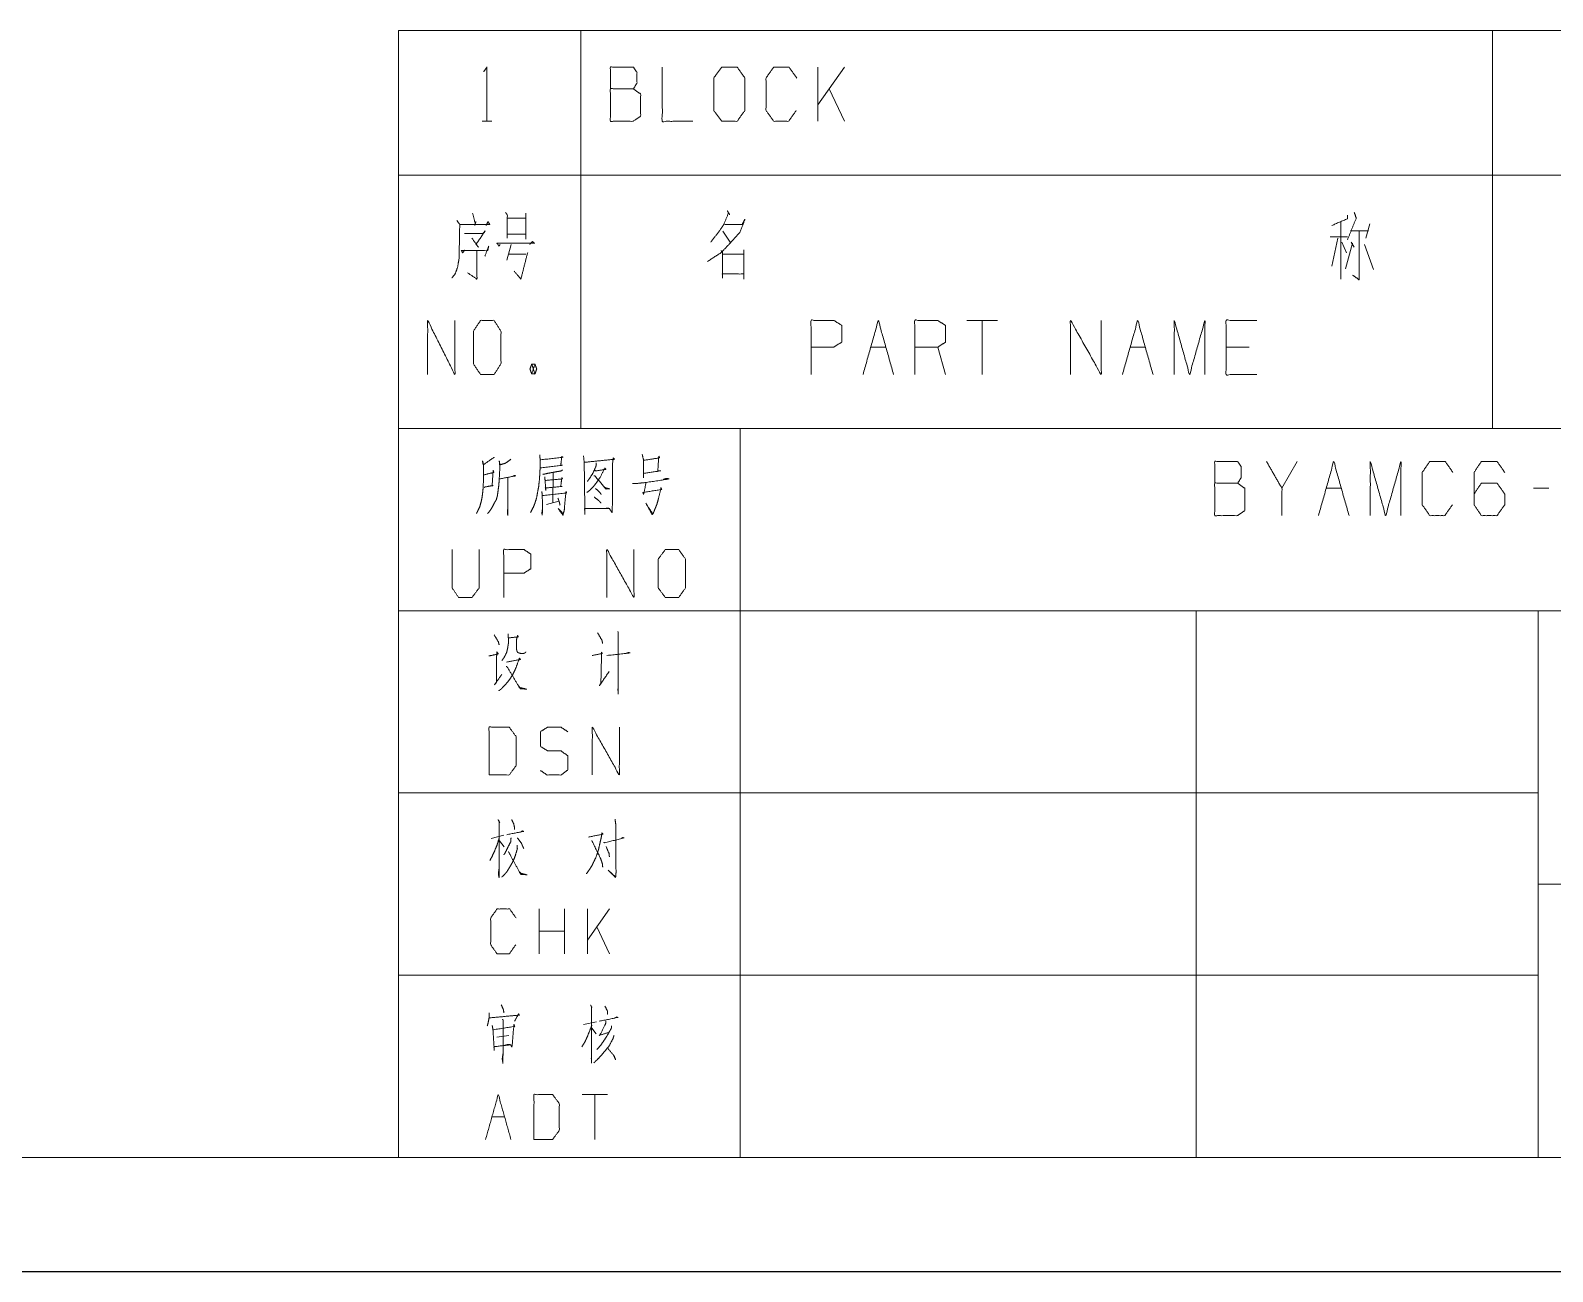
# Model space of a CAD drawing. Header units: millimetres. Extents: x 2210 to 79821, y -19430 to 2344.
# Drawn here: x 9519.2 to 9585.9, y 1492.8 to 1547.3 of the extents above; entities that cross this region are included whole.
import ezdxf

# ---------------------------------------------------------------- set-up
doc = ezdxf.new("R2010")
doc.units = ezdxf.units.MM
doc.layers.add('101', color=7, linetype='Continuous', true_color=0xffffff)

msp = doc.modelspace()

# ---------------------------------------------------------------- linework, layer by layer
msp.add_line((2209.782, 1492.822), (13049.157, 1492.822))
at = {"layer": '101', "color": 72, "linetype": 'Continuous', "lineweight": 18}
for p, q in [((9535.305, 1547.284), (9535.305, 1540.934)), ((9535.305, 1547.284), (9543.305, 1547.284)), ((9543.305, 1547.284), (9543.305, 1540.934)), ((9543.305, 1547.284), (9583.305, 1547.284)), ((9583.305, 1547.284), (9583.305, 1540.934)), ((9583.305, 1547.284), (9613.305, 1547.284)), ((9553.71, 1543.297), (9553.71, 1545.672)), ((9554.877, 1545.672), (9553.71, 1544.022)), ((9554.877, 1543.297), (9554.205, 1544.722)), ((9538.974, 1543.297), (9539.398, 1543.297)), ((9535.305, 1540.934), (9543.305, 1540.934)), ((9535.305, 1540.934), (9535.305, 1529.822)), ((9543.305, 1540.934), (9543.305, 1529.822)), ((9543.305, 1540.934), (9583.305, 1540.934)), ((9583.305, 1540.934), (9613.305, 1540.934)), ((9583.305, 1540.934), (9583.305, 1529.822)), ((9540.065, 1539.047), (9540.881, 1539.047)), ((9540.897, 1539.272), (9540.897, 1538.122)), ((9576.66, 1538.897), (9576.66, 1536.372)), ((9577.932, 1538.797), (9577.756, 1538.172)), ((9540.065, 1538.347), (9540.881, 1538.347)), ((9549.537, 1538.472), (9549.855, 1537.997)), ((9576.183, 1538.222), (9576.943, 1538.222)), ((9576.518, 1538.172), (9576.253, 1536.947)), ((9577.084, 1538.497), (9577.862, 1538.497)), ((9540.254, 1537.897), (9540.065, 1537.197)), ((9540.112, 1537.472), (9540.897, 1537.472)), ((9576.695, 1537.997), (9576.907, 1537.522)), ((9577.172, 1537.947), (9576.854, 1536.822)), ((9577.102, 1537.997), (9577.243, 1537.772)), ((9577.685, 1537.897), (9578.091, 1536.797)), ((9561.584, 1534.559), (9560.241, 1534.559)), ((9560.912, 1534.559), (9560.912, 1532.184)), ((9556.024, 1533.384), (9556.695, 1533.384)), ((9559.308, 1532.184), (9558.972, 1533.384)), ((9567.406, 1533.384), (9568.078, 1533.384)), ((9572.631, 1533.384), (9571.623, 1533.384)), ((9541.151, 1532.634), (9541.292, 1532.209)), ((9535.305, 1529.822), (9543.305, 1529.822)), ((9543.305, 1529.822), (9583.305, 1529.822)), ((9583.305, 1529.822), (9613.305, 1529.822)), ((9574.739, 1528.367), (9574.067, 1527.192)), ((9542.097, 1527.869), (9542.082, 1526.567)), ((9576.008, 1527.192), (9576.679, 1527.192)), ((9585.785, 1527.192), (9585.113, 1527.192)), ((9541.801, 1526.478), (9542.347, 1526.633)), ((9539.922, 1511.972), (9539.366, 1511.827)), ((9539.732, 1511.723), (9539.937, 1511.454)), ((9541.473, 1506.766), (9541.473, 1508.732)), ((9542.585, 1506.766), (9542.585, 1508.732)), ((9543.594, 1506.766), (9543.594, 1508.732)), ((9544.56, 1508.732), (9543.594, 1507.366)), ((9542.585, 1507.759), (9541.473, 1507.759)), ((9544.56, 1506.766), (9544.004, 1507.946)), ((9544.001, 1503.786), (9543.43, 1503.662)), ((9543.796, 1503.496), (9543.986, 1503.248)), ((9539.626, 1503.103), (9540.153, 1503.186)), ((9544.484, 1500.588), (9543.371, 1500.588)), ((9543.928, 1500.588), (9543.928, 1498.621)), ((9539.406, 1499.615), (9539.963, 1499.615))]:
    msp.add_line(p, q, dxfattribs=at)
at = {"layer": '101', "color": 133, "linetype": 'Continuous', "lineweight": 18}
for p, q in [((9535.305, 1529.822), (9715.305, 1529.822)), ((9535.305, 1529.822), (9535.305, 1497.822)), ((9550.305, 1529.822), (9550.305, 1497.822)), ((9535.305, 1521.822), (9715.305, 1521.822)), ((9570.305, 1521.822), (9570.305, 1497.822)), ((9585.305, 1521.822), (9585.305, 1497.822)), ((9535.305, 1513.822), (9585.305, 1513.822)), ((9585.305, 1509.822), (9694.305, 1509.822)), ((9535.305, 1505.822), (9585.305, 1505.822)), ((9325.305, 1497.822), (9715.305, 1497.822)), ((9535.305, 1497.822), (9715.305, 1497.822)), ((9300.305, 1492.822), (9720.305, 1492.822))]:
    msp.add_line(p, q, dxfattribs=at)
at = {"layer": '101', "color": 72, "linetype": 'Continuous', "lineweight": 18}
for points, knots in [([(9539.045, 1545.472), (9539.186, 1545.672), (9539.186, 1543.297)], [0, 0, 0.093491, 1, 1]), ([(9544.604, 1544.722), (9544.604, 1545.672), (9545.612, 1545.672), (9545.771, 1545.447), (9545.771, 1544.972), (9545.612, 1544.722), (9544.604, 1544.722), (9544.604, 1543.297), (9545.594, 1543.297), (9545.93, 1543.522), (9545.93, 1544.497), (9545.612, 1544.722)], [0, 0, 0.115917, 0.238846, 0.272468, 0.330427, 0.366584, 0.489512, 0.663388, 0.78416, 0.833484, 0.952452, 1, 1]), ([(9546.881, 1545.672), (9546.881, 1543.297), (9548.224, 1543.297)], [0, 0, 0.638733, 1, 1]), ([(9549.493, 1543.297), (9550.165, 1543.297), (9550.501, 1543.772), (9550.501, 1545.197), (9550.165, 1545.672), (9549.493, 1545.672), (9549.14, 1545.197), (9549.14, 1543.772), (9549.493, 1543.297)], [0, 0, 0.102684, 0.191619, 0.409477, 0.498411, 0.601095, 0.691619, 0.909477, 1, 1]), ([(9552.759, 1543.772), (9552.424, 1543.297), (9551.77, 1543.297), (9551.434, 1543.772), (9551.434, 1545.197), (9551.77, 1545.672), (9552.441, 1545.672), (9552.777, 1545.197)], [0, 0, 0.11457, 0.243368, 0.357935, 0.638584, 0.753151, 0.88543, 1, 1]), ([(9537.868, 1538.947), (9537.994, 1538.772), (9537.963, 1537.272), (9537.9, 1536.897), (9537.79, 1536.597), (9537.649, 1536.422)], [0, 0, 0.081566, 0.649824, 0.793832, 0.914832, 1, 1]), ([(9538.01, 1538.772), (9539.312, 1538.772), (9539.233, 1538.897), (9539.155, 1538.722)], [0, 0, 0.79327, 0.883171, 1, 1]), ([(9538.559, 1539.272), (9538.669, 1538.822), (9538.7, 1538.897), (9538.653, 1538.722)], [0, 0, 0.638265, 0.750293, 1, 1]), ([(9540.003, 1539.297), (9540.081, 1539.197), (9540.081, 1538.172)], [0, 0, 0.110318, 1, 1]), ([(9549.625, 1538.772), (9550.385, 1538.772), (9550.509, 1538.997), (9550.279, 1538.422), (9549.855, 1537.947), (9549.448, 1537.522), (9548.865, 1537.147)], [0, 0, 0.213824, 0.286066, 0.460275, 0.639447, 0.80491, 1, 1]), ([(9549.731, 1539.372), (9549.837, 1539.197), (9549.784, 1539.272), (9549.59, 1538.797), (9549.36, 1538.447), (9549.006, 1537.997)], [0, 0, 0.113643, 0.164652, 0.449685, 0.682203, 1, 1]), ([(9576.943, 1539.172), (9576.943, 1539.022), (9576.253, 1538.722)], [0, 0, 0.166335, 1, 1]), ([(9577.243, 1539.297), (9577.331, 1539.047), (9576.943, 1538.097)], [0, 0, 0.205285, 1, 1]), ([(9538.198, 1538.372), (9539.014, 1538.372), (9539.108, 1538.497), (9538.716, 1537.897), (9538.81, 1537.772), (9538.527, 1538.172)], [0, 0, 0.349352, 0.41636, 0.723317, 0.790325, 1, 1]), ([(9577.455, 1538.497), (9577.455, 1536.347), (9577.172, 1536.547)], [0, 0, 0.861245, 1, 1]), ([(9538.214, 1537.647), (9538.12, 1537.522), (9538.072, 1537.622), (9539.218, 1537.622), (9539.265, 1537.822), (9539.092, 1537.372)], [0, 0, 0.074524, 0.127161, 0.67261, 0.770465, 1, 1]), ([(9538.747, 1537.647), (9538.747, 1536.372), (9538.339, 1536.647)], [0, 0, 0.721581, 1, 1]), ([(9539.767, 1537.897), (9539.72, 1537.822), (9539.626, 1537.947), (9541.273, 1537.947), (9541.179, 1538.022), (9541.069, 1537.897)], [0, 0, 0.040633, 0.112439, 0.86841, 0.923643, 1, 1]), ([(9540.975, 1537.547), (9540.677, 1536.372), (9540.379, 1536.722)], [0, 0, 0.725031, 1, 1]), ([(9549.466, 1537.622), (9549.519, 1537.547), (9549.519, 1536.422), (9549.519, 1536.597), (9550.456, 1536.597), (9550.456, 1536.372), (9550.456, 1537.647), (9550.456, 1537.472), (9549.554, 1537.472)], [0, 0, 0.018725, 0.248079, 0.283757, 0.474741, 0.520613, 0.780549, 0.816226, 1, 1]), ([(9536.585, 1532.184), (9536.585, 1534.559), (9537.777, 1532.184), (9537.777, 1534.559)], [0, 0, 0.320621, 0.679379, 1, 1]), ([(9538.907, 1532.184), (9539.503, 1532.184), (9539.801, 1532.659), (9539.801, 1534.084), (9539.503, 1534.559), (9538.907, 1534.559), (9538.593, 1534.084), (9538.593, 1532.659), (9538.907, 1532.184)], [0, 0, 0.094594, 0.183574, 0.409674, 0.498654, 0.593248, 0.683574, 0.909674, 1, 1]), ([(9553.411, 1532.184), (9553.411, 1534.559), (9554.419, 1534.559), (9554.755, 1534.334), (9554.755, 1533.609), (9554.401, 1533.384), (9553.411, 1533.384)], [0, 0, 0.401146, 0.571314, 0.639588, 0.762043, 0.832817, 1, 1]), ([(9557.964, 1532.184), (9557.964, 1534.559), (9558.972, 1534.559), (9559.308, 1534.334), (9559.308, 1533.609), (9558.972, 1533.384), (9557.964, 1533.384)], [0, 0, 0.400952, 0.571034, 0.639278, 0.761674, 0.829918, 1, 1]), ([(9564.794, 1532.184), (9564.794, 1534.559), (9566.137, 1532.184), (9566.137, 1534.559)], [0, 0, 0.317574, 0.682426, 1, 1]), ([(9569.347, 1532.184), (9569.347, 1534.559), (9570.018, 1532.184), (9570.69, 1534.559), (9570.69, 1532.184)], [0, 0, 0.245192, 0.5, 0.754808, 1, 1]), ([(9572.966, 1532.184), (9571.623, 1532.184), (9571.623, 1534.559), (9572.966, 1534.559)], [0, 0, 0.26539, 0.73461, 1, 1]), ([(9541.151, 1532.209), (9541.292, 1532.209), (9541.371, 1532.434), (9541.292, 1532.634), (9541.151, 1532.634), (9541.073, 1532.434), (9541.151, 1532.209), (9541.292, 1532.634)], [0, 0, 0.086283, 0.23189, 0.363169, 0.449452, 0.580731, 0.726338, 1, 1]), ([(9539.507, 1528.554), (9539.444, 1528.51), (9539.023, 1528.223), (9538.991, 1528.399), (9539.038, 1528.223), (9539.038, 1527.649), (9539.023, 1527.295), (9539.007, 1527.052), (9538.976, 1526.81), (9538.929, 1526.589), (9538.867, 1526.368), (9538.789, 1526.213), (9538.726, 1526.081)], [0, 0, 0.024363, 0.186803, 0.243942, 0.302154, 0.485023, 0.597668, 0.675195, 0.753199, 0.825098, 0.898191, 0.953346, 1, 1]), ([(9540.24, 1528.466), (9539.991, 1528.289), (9539.756, 1528.223), (9539.725, 1528.399), (9539.756, 1528.134), (9539.741, 1527.869), (9539.725, 1527.582), (9539.71, 1527.339), (9539.678, 1527.119), (9539.647, 1526.876), (9539.6, 1526.699), (9539.522, 1526.567), (9539.444, 1526.412), (9539.366, 1526.28), (9539.288, 1526.169), (9539.21, 1526.081)], [0, 0, 0.096323, 0.172941, 0.229419, 0.31342, 0.396988, 0.487497, 0.564126, 0.634338, 0.711439, 0.768976, 0.817389, 0.871907, 0.92032, 0.962889, 1, 1]), ([(9541.504, 1528.664), (9541.52, 1528.466), (9541.52, 1528.112), (9541.504, 1527.781), (9541.489, 1527.56), (9541.457, 1527.273), (9541.411, 1527.03), (9541.364, 1526.765), (9541.301, 1526.567), (9541.223, 1526.368), (9541.098, 1526.125)], [0, 0, 0.076501, 0.212087, 0.339339, 0.424292, 0.535104, 0.630036, 0.733301, 0.813244, 0.895184, 1, 1]), ([(9541.551, 1528.443), (9542.519, 1528.554), (9542.472, 1528.598), (9542.425, 1528.201), (9542.503, 1528.201), (9541.535, 1528.09)], [0, 0, 0.39108, 0.416924, 0.577585, 0.60892, 1, 1]), ([(9543.424, 1528.62), (9543.455, 1528.333), (9543.486, 1526.059), (9543.471, 1526.302), (9544.579, 1526.302), (9544.501, 1526.324), (9544.345, 1526.302)], [0, 0, 0.069512, 0.617083, 0.675676, 0.942511, 0.962039, 1, 1]), ([(9543.471, 1528.333), (9544.782, 1528.466), (9544.735, 1528.532), (9544.704, 1528.333), (9544.688, 1526.346), (9544.673, 1526.125), (9544.563, 1526.302)], [0, 0, 0.32813, 0.348326, 0.398409, 0.893176, 0.948286, 1, 1]), ([(9543.908, 1527.98), (9543.97, 1527.958), (9544.407, 1528.024), (9544.36, 1528.09), (9544.157, 1527.671), (9544.001, 1527.45), (9543.861, 1527.273), (9543.72, 1527.119), (9543.564, 1527.008)], [0, 0, 0.033928, 0.260451, 0.302015, 0.540804, 0.679359, 0.795007, 0.902031, 1, 1]), ([(9543.986, 1528.311), (9543.986, 1528.201), (9543.845, 1527.869), (9543.673, 1527.604), (9543.595, 1527.494)], [0, 0, 0.119857, 0.510439, 0.853216, 1, 1]), ([(9545.999, 1528.686), (9546.061, 1528.421), (9546.061, 1527.649), (9546.061, 1527.847), (9546.811, 1527.958), (9546.686, 1527.958), (9546.717, 1528.51), (9546.733, 1528.598), (9546.764, 1528.532), (9546.655, 1528.51), (9546.061, 1528.421)], [0, 0, 0.076615, 0.294118, 0.350048, 0.563217, 0.598361, 0.753969, 0.779212, 0.799823, 0.831203, 1, 1]), ([(9571.119, 1527.417), (9571.119, 1528.367), (9572.126, 1528.367), (9572.285, 1528.142), (9572.285, 1527.667), (9572.126, 1527.417), (9571.119, 1527.417), (9571.119, 1525.992), (9572.109, 1525.992), (9572.444, 1526.217), (9572.444, 1527.192), (9572.126, 1527.417)], [0, 0, 0.115917, 0.238845, 0.272468, 0.330427, 0.366583, 0.489512, 0.663388, 0.78416, 0.833484, 0.952452, 1, 1]), ([(9574.067, 1525.992), (9574.067, 1527.192), (9573.395, 1528.367)], [0, 0, 0.469959, 1, 1]), ([(9577.948, 1525.992), (9577.948, 1528.367), (9578.62, 1525.992), (9579.291, 1528.367), (9579.291, 1525.992)], [0, 0, 0.245192, 0.5, 0.754808, 1, 1]), ([(9581.55, 1526.467), (9581.214, 1525.992), (9580.56, 1525.992), (9580.225, 1526.467), (9580.225, 1527.892), (9580.56, 1528.367), (9581.232, 1528.367), (9581.568, 1527.892)], [0, 0, 0.114567, 0.243366, 0.357935, 0.638584, 0.753154, 0.885433, 1, 1]), ([(9582.501, 1526.942), (9582.819, 1527.417), (9583.509, 1527.417), (9583.844, 1526.942), (9583.844, 1526.467), (9583.509, 1525.992), (9582.819, 1525.992), (9582.501, 1526.467), (9582.501, 1527.892), (9582.819, 1528.367), (9583.509, 1528.367), (9583.844, 1527.892)], [0, 0, 0.076963, 0.16976, 0.248073, 0.312018, 0.390332, 0.483129, 0.560092, 0.751927, 0.828889, 0.921687, 1, 1]), ([(9539.07, 1527.229), (9539.101, 1527.251), (9539.46, 1527.317), (9539.413, 1527.295), (9539.46, 1527.98), (9539.491, 1527.891), (9539.054, 1527.781)], [0, 0, 0.022681, 0.239273, 0.269981, 0.676983, 0.732557, 1, 1]), ([(9539.741, 1527.604), (9540.443, 1527.737), (9540.396, 1527.759), (9540.318, 1527.715)], [0, 0, 0.834819, 0.895271, 1, 1]), ([(9540.1, 1527.649), (9540.1, 1526.015), (9540.084, 1526.125), (9540.1, 1526.302)], [0, 0, 0.849785, 0.907773, 1, 1]), ([(9542.503, 1528.002), (9542.456, 1527.958), (9542.066, 1527.891), (9541.848, 1527.847), (9541.645, 1527.803)], [0, 0, 0.07226, 0.516589, 0.766867, 1, 1]), ([(9541.723, 1527.693), (9541.738, 1527.538), (9541.77, 1527.097), (9541.754, 1527.207), (9542.488, 1527.273), (9542.425, 1527.273), (9542.472, 1527.671), (9542.503, 1527.604), (9541.738, 1527.538)], [0, 0, 0.056492, 0.217482, 0.258029, 0.525926, 0.548635, 0.694164, 0.720796, 1, 1]), ([(9543.876, 1527.737), (9543.923, 1527.737), (9544.407, 1527.163), (9544.579, 1527.163), (9544.407, 1527.207), (9544.329, 1527.251)], [0, 0, 0.037884, 0.645156, 0.784053, 0.927468, 1, 1]), ([(9545.577, 1527.406), (9545.78, 1527.406), (9546.186, 1527.45), (9547.185, 1527.604), (9547.076, 1527.627), (9546.92, 1527.582)], [0, 0, 0.107045, 0.322389, 0.855631, 0.914429, 1, 1]), ([(9546.171, 1527.45), (9546.061, 1526.92), (9546.03, 1527.008), (9546.857, 1527.141), (9546.811, 1527.229), (9546.811, 1527.141), (9546.717, 1526.765), (9546.655, 1526.523), (9546.576, 1526.324), (9546.514, 1526.169), (9546.467, 1526.059), (9546.436, 1526.037), (9546.155, 1526.545), (9546.452, 1526.081)], [0, 0, 0.136367, 0.159976, 0.371153, 0.396349, 0.418608, 0.516111, 0.579315, 0.633124, 0.675136, 0.705359, 0.714999, 0.861275, 1, 1]), ([(9541.598, 1527.052), (9541.613, 1526.854), (9541.629, 1526.346), (9541.613, 1526.015), (9541.598, 1526.103), (9541.629, 1526.324)], [0, 0, 0.147471, 0.523365, 0.768668, 0.835023, 1, 1]), ([(9541.629, 1526.876), (9542.691, 1526.986), (9542.659, 1527.052), (9542.644, 1526.942), (9542.597, 1526.434), (9542.581, 1526.235), (9542.519, 1526.015), (9542.316, 1526.302), (9542.534, 1526.081)], [0, 0, 0.374083, 0.399749, 0.43883, 0.61759, 0.687459, 0.767887, 0.891105, 1, 1]), ([(9542.3, 1526.765), (9542.363, 1526.589), (9542.394, 1526.456)], [0, 0, 0.579215, 1, 1]), ([(9543.892, 1526.81), (9544.095, 1526.655), (9544.189, 1526.545)], [0, 0, 0.637944, 1, 1]), ([(9543.954, 1527.185), (9544.126, 1527.03), (9544.204, 1526.92)], [0, 0, 0.630834, 1, 1]), ([(9537.662, 1524.502), (9537.662, 1522.824), (9537.943, 1522.405), (9538.536, 1522.405), (9538.848, 1522.824), (9538.848, 1524.502)], [0, 0, 0.33715, 0.438599, 0.557782, 0.66285, 1, 1]), ([(9539.925, 1522.405), (9539.925, 1524.502), (9540.815, 1524.502), (9541.111, 1524.303), (9541.111, 1523.663), (9540.799, 1523.464), (9539.925, 1523.464)], [0, 0, 0.401145, 0.571312, 0.639588, 0.762043, 0.832818, 1, 1]), ([(9544.451, 1522.405), (9544.451, 1524.502), (9545.637, 1522.405), (9545.637, 1524.502)], [0, 0, 0.317575, 0.682425, 1, 1]), ([(9547.01, 1522.405), (9547.604, 1522.405), (9547.9, 1522.824), (9547.9, 1524.083), (9547.604, 1524.502), (9547.01, 1524.502), (9546.698, 1524.083), (9546.698, 1522.824), (9547.01, 1522.405)], [0, 0, 0.102684, 0.19162, 0.409478, 0.498414, 0.601098, 0.69162, 0.909478, 1, 1]), ([(9539.504, 1520.761), (9539.691, 1520.452), (9539.722, 1520.32)], [0, 0, 0.726452, 1, 1]), ([(9540.113, 1520.805), (9540.128, 1520.607), (9540.128, 1520.386), (9540.097, 1520.187), (9540.05, 1519.988), (9539.988, 1519.856), (9539.925, 1519.745), (9539.847, 1519.635)], [0, 0, 0.161539, 0.340478, 0.503498, 0.668955, 0.787647, 0.890428, 1, 1]), ([(9540.144, 1520.629), (9540.565, 1520.673), (9540.534, 1520.739), (9540.487, 1520.562), (9540.487, 1520.408), (9540.487, 1520.121), (9540.503, 1520.055), (9540.534, 1519.988), (9540.597, 1519.966), (9540.675, 1519.944), (9540.784, 1519.944), (9540.846, 1519.966), (9540.893, 1520.01)], [0, 0, 0.256861, 0.301243, 0.412007, 0.505689, 0.679669, 0.720918, 0.765306, 0.805452, 0.854617, 0.920845, 0.960991, 1, 1]), ([(9544.045, 1520.849), (9544.233, 1520.518), (9544.264, 1520.386)], [0, 0, 0.736529, 1, 1]), ([(9544.935, 1520.916), (9544.951, 1520.761), (9544.951, 1518.178), (9544.935, 1518.354), (9544.951, 1518.575)], [0, 0, 0.049515, 0.872926, 0.929447, 1, 1]), ([(9539.27, 1519.834), (9539.691, 1519.922), (9539.629, 1520.01), (9539.613, 1519.834), (9539.598, 1518.664), (9539.52, 1518.575), (9539.847, 1519.039)], [0, 0, 0.167422, 0.209474, 0.278414, 0.733408, 0.779231, 1, 1]), ([(9540.05, 1519.569), (9540.659, 1519.679), (9540.612, 1519.745), (9540.472, 1519.348), (9540.394, 1519.171), (9540.316, 1519.017), (9540.191, 1518.818), (9540.05, 1518.641), (9539.91, 1518.487), (9539.801, 1518.377), (9539.707, 1518.31)], [0, 0, 0.254941, 0.288363, 0.462053, 0.541623, 0.612966, 0.709673, 0.80267, 0.888733, 0.952733, 1, 1]), ([(9543.811, 1519.856), (9544.248, 1519.944), (9544.217, 1519.988), (9544.186, 1518.619), (9544.124, 1518.531), (9544.545, 1519.149)], [0, 0, 0.163595, 0.183435, 0.685805, 0.725489, 1, 1]), ([(9544.451, 1519.856), (9545.466, 1519.966), (9545.404, 1519.988), (9545.279, 1519.944)], [0, 0, 0.837047, 0.891364, 1, 1]), ([(9540.035, 1519.37), (9540.066, 1519.37), (9540.644, 1518.399), (9540.94, 1518.377), (9540.644, 1518.443), (9540.565, 1518.531)], [0, 0, 0.016597, 0.617583, 0.775731, 0.937327, 1, 1]), ([(9539.285, 1514.612), (9540.16, 1514.612), (9540.472, 1515.031), (9540.472, 1516.29), (9540.16, 1516.709), (9539.285, 1516.709), (9539.285, 1514.612)], [0, 0, 0.142136, 0.227161, 0.43179, 0.516816, 0.658952, 1, 1]), ([(9541.533, 1514.811), (9541.829, 1514.612), (9542.438, 1514.612), (9542.735, 1514.833), (9542.735, 1515.451), (9542.438, 1515.672), (9541.845, 1515.672), (9541.533, 1515.87), (9541.533, 1516.511), (9541.845, 1516.709), (9542.438, 1516.709), (9542.735, 1516.511)], [0, 0, 0.068036, 0.184055, 0.254519, 0.372335, 0.4428, 0.555844, 0.62637, 0.748394, 0.81892, 0.931964, 1, 1]), ([(9543.811, 1514.612), (9543.811, 1516.709), (9544.998, 1514.612), (9544.998, 1516.709)], [0, 0, 0.317575, 0.682425, 1, 1]), ([(9539.673, 1512.655), (9539.746, 1512.531), (9539.717, 1512.572), (9539.717, 1510.13), (9539.688, 1510.274), (9539.717, 1510.481)], [0, 0, 0.048142, 0.065074, 0.880813, 0.930182, 1, 1]), ([(9540.054, 1511.993), (9540.8, 1512.137), (9540.742, 1512.158), (9540.668, 1512.117)], [0, 0, 0.838754, 0.907252, 1, 1]), ([(9540.273, 1512.655), (9540.361, 1512.469), (9540.39, 1512.344), (9540.39, 1512.22)], [0, 0, 0.449924, 0.728677, 1, 1]), ([(9543.638, 1511.889), (9544.282, 1512.013), (9544.238, 1512.075), (9544.194, 1511.827), (9544.136, 1511.579), (9544.077, 1511.309), (9543.96, 1510.978), (9543.828, 1510.709), (9543.814, 1510.668), (9543.697, 1510.481), (9543.55, 1510.274)], [0, 0, 0.244428, 0.272774, 0.366789, 0.461906, 0.564547, 0.695473, 0.807142, 0.823507, 0.905515, 1, 1]), ([(9544.809, 1512.676), (9544.838, 1512.448), (9544.838, 1510.875), (9544.853, 1510.357), (9544.838, 1510.15), (9544.824, 1510.109), (9544.502, 1510.44), (9544.824, 1510.15)], [0, 0, 0.066217, 0.519982, 0.669307, 0.729162, 0.741827, 0.875056, 1, 1]), ([(9539.717, 1511.827), (9539.629, 1511.537), (9539.527, 1511.289), (9539.424, 1511.061), (9539.307, 1510.854)], [0, 0, 0.285939, 0.539663, 0.775435, 1, 1]), ([(9540.507, 1511.537), (9540.522, 1511.372), (9540.434, 1511.082), (9540.346, 1510.854), (9540.244, 1510.668), (9540.068, 1510.378), (9539.966, 1510.254), (9539.834, 1510.13)], [0, 0, 0.103476, 0.291956, 0.443856, 0.576191, 0.787107, 0.887318, 1, 1]), ([(9540.244, 1511.848), (9540.229, 1511.682), (9540.083, 1511.392), (9539.981, 1511.185), (9539.922, 1511.102)], [0, 0, 0.201933, 0.596284, 0.876828, 1, 1]), ([(9540.522, 1511.848), (9540.698, 1511.62), (9540.742, 1511.516), (9540.8, 1511.392)], [0, 0, 0.535199, 0.744449, 1, 1]), ([(9543.784, 1511.744), (9544.18, 1510.937), (9544.253, 1510.709), (9544.267, 1510.564)], [0, 0, 0.70022, 0.886543, 1, 1]), ([(9544.311, 1511.661), (9544.355, 1511.641), (9545.204, 1511.848), (9545.146, 1511.868), (9545.087, 1511.827)], [0, 0, 0.045965, 0.873307, 0.932104, 1, 1]), ([(9544.414, 1511.475), (9544.546, 1511.165), (9544.56, 1511.02)], [0, 0, 0.698424, 1, 1]), ([(9540.112, 1511.247), (9540.156, 1511.206), (9540.668, 1510.254), (9540.946, 1510.233), (9540.683, 1510.295), (9540.61, 1510.378)], [0, 0, 0.033497, 0.633662, 0.788434, 0.938664, 1, 1]), ([(9540.449, 1507.159), (9540.171, 1506.766), (9539.629, 1506.766), (9539.351, 1507.159), (9539.351, 1508.339), (9539.629, 1508.732), (9540.185, 1508.732), (9540.463, 1508.339)], [0, 0, 0.114569, 0.243366, 0.357935, 0.638584, 0.753153, 0.885431, 1, 1]), ([(9539.289, 1504.179), (9539.289, 1503.993), (9539.231, 1503.703), (9539.202, 1503.6)], [0, 0, 0.316024, 0.817546, 1, 1]), ([(9539.289, 1503.952), (9540.606, 1504.076), (9540.577, 1504.138), (9540.402, 1503.807)], [0, 0, 0.748923, 0.787787, 1, 1]), ([(9539.816, 1504.531), (9539.904, 1504.324), (9539.933, 1504.179)], [0, 0, 0.60334, 1, 1]), ([(9543.737, 1504.511), (9543.796, 1504.407), (9543.781, 1504.428), (9543.781, 1501.985), (9543.767, 1502.171), (9543.781, 1502.378)], [0, 0, 0.039885, 0.048389, 0.86771, 0.930393, 1, 1]), ([(9544.367, 1504.469), (9544.469, 1504.262), (9544.484, 1504.179), (9544.469, 1504.117)], [0, 0, 0.609647, 0.831592, 1, 1]), ([(9539.421, 1503.62), (9539.45, 1503.434), (9539.509, 1502.523), (9539.494, 1502.689), (9540.226, 1502.772), (9540.138, 1502.792), (9539.977, 1502.751)], [0, 0, 0.083431, 0.487204, 0.560752, 0.886551, 0.926463, 1, 1]), ([(9540.226, 1502.772), (9540.285, 1502.668), (9540.372, 1503.662), (9540.402, 1503.579), (9539.48, 1503.434)], [0, 0, 0.055629, 0.522276, 0.563362, 1, 1]), ([(9539.875, 1503.89), (9539.904, 1503.848), (9539.889, 1501.964), (9539.86, 1502.151), (9539.889, 1502.378)], [0, 0, 0.021551, 0.822258, 0.902418, 1, 1]), ([(9543.796, 1503.641), (9543.664, 1503.31), (9543.562, 1503.062), (9543.474, 1502.875), (9543.357, 1502.689)], [0, 0, 0.339096, 0.594725, 0.790666, 1, 1]), ([(9544.659, 1503.6), (9544.645, 1503.496), (9544.469, 1503.186), (9544.454, 1503.165), (9544.323, 1502.958), (9544.176, 1502.751), (9544.015, 1502.565)], [0, 0, 0.084867, 0.374487, 0.395069, 0.594277, 0.800098, 1, 1]), ([(9544.41, 1503.827), (9544.396, 1503.703), (9544.147, 1503.206), (9544.118, 1503.186), (9544.571, 1503.331)], [0, 0, 0.104845, 0.570656, 0.600711, 1, 1]), ([(9544.118, 1503.807), (9544.937, 1503.972), (9544.879, 1503.993), (9544.762, 1503.931)], [0, 0, 0.811187, 0.871426, 1, 1]), ([(9544.762, 1503.186), (9544.718, 1503.041), (9544.542, 1502.71), (9544.367, 1502.503), (9544.176, 1502.275), (9544.015, 1502.109), (9543.884, 1501.985)], [0, 0, 0.100504, 0.349351, 0.529547, 0.726521, 0.879827, 1, 1]), ([(9544.484, 1502.627), (9544.776, 1502.275), (9544.835, 1502.109), (9544.747, 1502.316)], [0, 0, 0.533337, 0.737998, 1, 1]), ([(9539.128, 1498.621), (9539.684, 1500.588), (9540.241, 1498.621)], [0, 0, 0.500001, 1, 1]), ([(9541.25, 1498.621), (9542.069, 1498.621), (9542.362, 1499.015), (9542.362, 1500.195), (9542.069, 1500.588), (9541.25, 1500.588), (9541.25, 1498.621)], [0, 0, 0.142137, 0.227162, 0.431791, 0.516816, 0.658952, 1, 1])]:
    msp.add_open_spline(points, degree=1, knots=knots, dxfattribs=at)
for points in [[(9555.688, 1532.184), (9556.359, 1534.559), (9557.031, 1532.184)], [(9567.07, 1532.184), (9567.742, 1534.559), (9568.413, 1532.184)], [(9575.672, 1525.992), (9576.343, 1528.367), (9577.015, 1525.992)]]:
    msp.add_open_spline(points, degree=1, dxfattribs=at)

doc.saveas('drawing.dxf')
